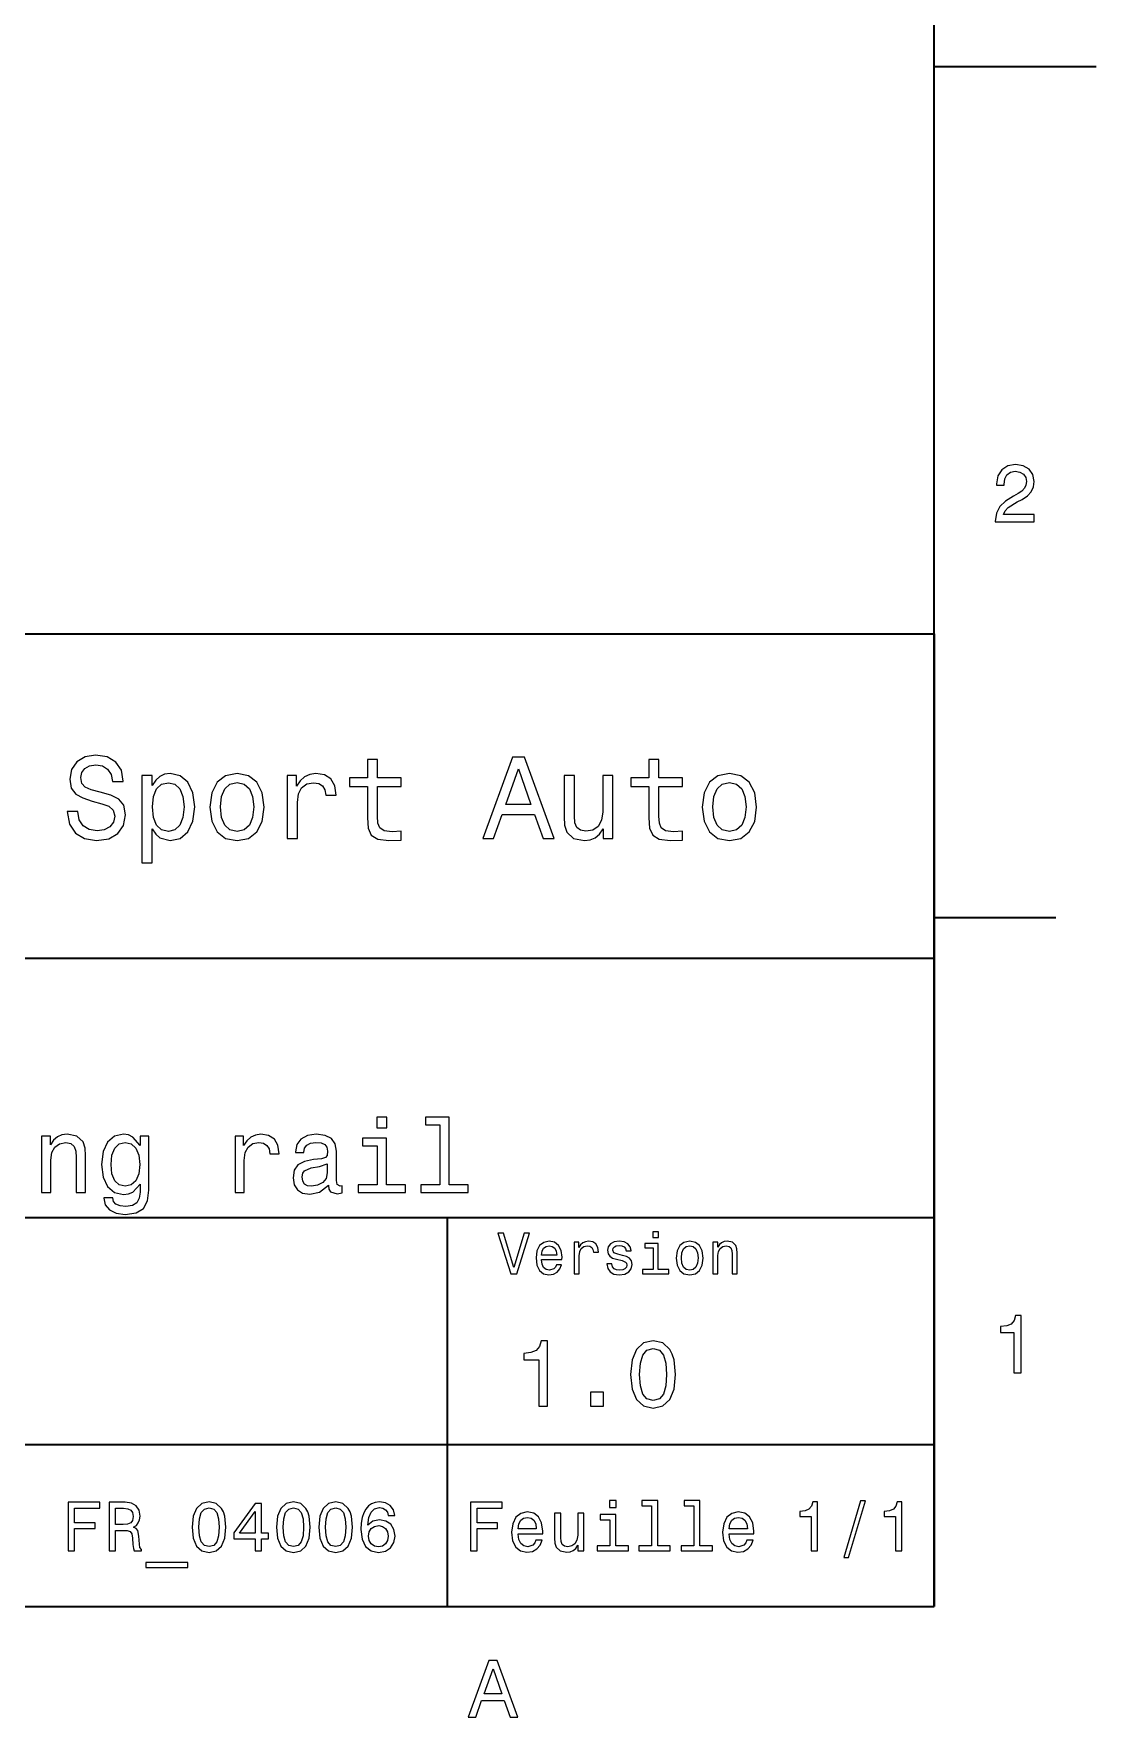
# Model space of a CAD drawing. Extents: x 0 to 297, y 0 to 210.
# Drawn here: x 231.5 to 297, y 3.2 to 107 of the extents above; entities that cross this region are included whole.
import ezdxf

# ---------------------------------------------------------------- set-up
doc = ezdxf.new("R2010")
doc.units = 0

msp = doc.modelspace()

# ---------------------------------------------------------------- linework, layer by layer
at = {"color": 7, "lineweight": 35}
for p, q in [((287, 10), (287, 200)), ((97, 70), (287, 70)), ((287, 70), (287, 10)), ((162, 50), (287, 50)), ((162, 34), (287, 34)), ((257, 10), (257, 34)), ((162, 20), (287, 20)), ((10, 10), (287, 10)), ((97, 10), (287, 10))]:
    msp.add_line(p, q, dxfattribs=at)
at = {"color": 7, "lineweight": 35, "ltscale": 0.25}
msp.add_line((287, 105), (297, 105), dxfattribs=at)
at = {"color": 7, "lineweight": 35, "ltscale": 0.1875}
msp.add_line((287, 52.5), (294.5, 52.5), dxfattribs=at)
at = {"color": 7, "lineweight": 13}
for points in [[(290.76947, 76.916786), (293.175079, 76.916786), (293.175079, 77.350502), (291.273773, 77.350502), (291.3797, 77.587532), (291.561249, 77.784218), (292.121033, 78.142288), (292.418579, 78.293587), (292.751434, 78.510445), (292.988464, 78.762604), (293.124634, 79.060158), (293.175079, 79.398056), (293.089355, 79.821686), (292.852325, 80.154541), (292.489197, 80.366356), (292.020172, 80.442001), (291.536041, 80.35627), (291.167877, 80.119232), (290.930847, 79.740997), (290.850159, 79.241714), (290.850159, 79.171112), (291.309082, 79.171112), (291.309082, 79.211456), (291.354462, 79.554398), (291.490631, 79.806557), (291.707489, 79.967941), (291.994965, 80.023415), (292.287476, 79.972984), (292.504333, 79.846901), (292.645538, 79.650215), (292.695984, 79.403099), (292.660675, 79.171112), (292.56485, 78.974426), (292.403473, 78.802956), (292.181549, 78.651657), (291.884003, 78.490273), (291.389771, 78.177589), (291.041779, 77.844742), (290.835022, 77.441284), (290.76947, 76.931915)], [(234.20462, 59.030979), (233.548996, 59.030979), (233.693085, 58.267288), (234.053314, 57.70533), (234.608078, 57.366714), (235.357361, 57.244236), (236.099426, 57.359509), (236.654175, 57.67651), (237.007202, 58.17363), (237.136902, 58.82925), (237.028824, 59.420029), (236.726227, 59.801872), (236.236313, 60.054031), (235.580704, 60.241352), (235.018738, 60.378242), (234.651306, 60.536743), (234.442368, 60.767288), (234.377533, 61.127522), (234.442368, 61.451729), (234.629684, 61.696686), (234.917877, 61.862389), (235.314133, 61.920029), (235.71759, 61.84798), (236.034592, 61.653458), (236.24353, 61.32925), (236.344391, 60.889767), (237, 60.889767), (237, 60.904179), (236.884735, 61.581409), (236.546112, 62.085732), (236.01297, 62.402737), (235.292511, 62.510807), (234.644104, 62.402737), (234.139771, 62.100143), (233.815567, 61.631844), (233.700287, 61.026657), (233.793961, 60.486309), (234.067734, 60.118874), (234.5, 59.873917), (235.09079, 59.6866), (235.674362, 59.520893), (236.113831, 59.362389), (236.380402, 59.131844), (236.47406, 58.757202), (236.387619, 58.375359), (236.164276, 58.087173), (235.825653, 57.907059), (235.386169, 57.849422), (234.896255, 57.928673), (234.521622, 58.159222), (234.283875, 58.533859)], [(259.175781, 57.381123), (259.838623, 57.381123), (260.364563, 58.850864), (262.360229, 58.850864), (262.886169, 57.381123), (263.563416, 57.381123), (261.733429, 62.388329), (260.998566, 62.388329)], [(238.786743, 60.652016), (238.786743, 61.25), (238.15274, 61.25), (238.15274, 55.882565), (238.786743, 55.882565), (238.786743, 57.971901), (239.010101, 57.633286), (239.262253, 57.409943), (239.896271, 57.244236), (240.50145, 57.381123), (240.976959, 57.791786), (241.286743, 58.440201), (241.402023, 59.319164), (241.286743, 60.190922), (240.976959, 60.839336), (240.50145, 61.242794), (239.896271, 61.386887), (239.550446, 61.343658), (239.255051, 61.206772), (239.002899, 60.976223)], [(242.338623, 59.311958), (242.453888, 58.432995), (242.785309, 57.78458), (243.311249, 57.381123), (244.017303, 57.244236), (244.716141, 57.381123), (245.242081, 57.777374), (245.573486, 58.425793), (245.695969, 59.311958), (245.573486, 60.190922), (245.242081, 60.846542), (244.716141, 61.242794), (244.017303, 61.386887), (243.311249, 61.242794), (242.785309, 60.839336), (242.453888, 60.190922)], [(247.100861, 57.381123), (247.734863, 57.381123), (247.734863, 59.592937), (247.799713, 60.12608), (247.994232, 60.507923), (248.311249, 60.738472), (248.736313, 60.817722), (249.053314, 60.767288), (249.291077, 60.623199), (249.435165, 60.378242), (249.485596, 60.046829), (250.126801, 60.046829), (250.040344, 60.630402), (249.802597, 61.048271), (249.406342, 61.30043), (248.865997, 61.386887), (248.498566, 61.32925), (248.181549, 61.185158), (247.900574, 60.940201), (247.677246, 60.608788), (247.677246, 61.25), (247.100861, 61.25)], [(252.05043, 60.579971), (252.05043, 58.64193), (252.093658, 58.015129), (252.29538, 57.582851), (252.698853, 57.330688), (253.383286, 57.244236), (254.132568, 57.280258), (254.132568, 57.827808), (253.585022, 57.78458), (253.087891, 57.842216), (252.82132, 58.022331), (252.706055, 58.324928), (252.684448, 58.75), (252.684448, 60.579971), (254.132568, 60.579971), (254.132568, 61.120316), (252.684448, 61.120316), (252.684448, 62.251438), (252.05043, 62.251438), (252.05043, 61.120316), (250.955322, 61.120316), (250.955322, 60.579971)], [(260.595093, 59.463257), (261.365997, 61.667866), (262.136902, 59.463257)], [(269.399109, 60.579971), (269.399109, 58.64193), (269.442352, 58.015129), (269.644073, 57.582851), (270.047546, 57.330688), (270.731995, 57.244236), (271.481262, 57.280258), (271.481262, 57.827808), (270.933716, 57.78458), (270.436584, 57.842216), (270.170013, 58.022331), (270.054749, 58.324928), (270.033142, 58.75), (270.033142, 60.579971), (271.481262, 60.579971), (271.481262, 61.120316), (270.033142, 61.120316), (270.033142, 62.251438), (269.399109, 62.251438), (269.399109, 61.120316), (268.304016, 61.120316), (268.304016, 60.579971)], [(272.698853, 59.311958), (272.814117, 58.432995), (273.145508, 57.78458), (273.671448, 57.381123), (274.377502, 57.244236), (275.076355, 57.381123), (275.602295, 57.777374), (275.933716, 58.425793), (276.056183, 59.311958), (275.933716, 60.190922), (275.602295, 60.846542), (275.076355, 61.242794), (274.377502, 61.386887), (273.671448, 61.242794), (273.145508, 60.839336), (272.814117, 60.190922)], [(239.788193, 57.8134), (239.363129, 57.907059), (239.053314, 58.195244), (238.858795, 58.663544), (238.793945, 59.319164), (238.858795, 59.967579), (239.053314, 60.435879), (239.363129, 60.716858), (239.788193, 60.817722), (240.177246, 60.716858), (240.48703, 60.428673), (240.681564, 59.960373), (240.753601, 59.319164), (240.681564, 58.67075), (240.48703, 58.195244), (240.177246, 57.907059)], [(242.98703, 59.319164), (243.05188, 59.967579), (243.253601, 60.435879), (243.57782, 60.72406), (244.017303, 60.824928), (244.449585, 60.72406), (244.773773, 60.443081), (244.97551, 59.967579), (245.047546, 59.319164), (244.97551, 58.663544), (244.773773, 58.188038), (244.449585, 57.899853), (244.017303, 57.806194), (243.57782, 57.899853), (243.253601, 58.188038), (243.05188, 58.663544)], [(267.194519, 61.25), (266.560516, 61.25), (266.560516, 59.016571), (266.488464, 58.497837), (266.279541, 58.123196), (265.955322, 57.892651), (265.530243, 57.820602), (265.19165, 57.878242), (264.975494, 58.051151), (264.853027, 58.346542), (264.824219, 58.764408), (264.824219, 61.25), (264.190186, 61.25), (264.190186, 58.706772), (264.211792, 58.195244), (264.348694, 57.770172), (264.766571, 57.381123), (265.436584, 57.244236), (265.796814, 57.294666), (266.106628, 57.424351), (266.373199, 57.647694), (266.589325, 57.971901), (266.589325, 57.381123), (267.194519, 57.381123)], [(273.34726, 59.319164), (273.412109, 59.967579), (273.613831, 60.435879), (273.938019, 60.72406), (274.377502, 60.824928), (274.809784, 60.72406), (275.134003, 60.443081), (275.335724, 59.967579), (275.407776, 59.319164), (275.335724, 58.663544), (275.134003, 58.188038), (274.809784, 57.899853), (274.377502, 57.806194), (273.938019, 57.899853), (273.613831, 58.188038), (273.412109, 58.663544)], [(253.245667, 40.185879), (252.642639, 40.185879), (252.642639, 39.537464), (253.245667, 39.537464)], [(256.520172, 39.706051), (256.520172, 36.010086), (255.346527, 36.010086), (255.346527, 35.530258), (258.257935, 35.530258), (258.257935, 36.010086), (257.090759, 36.010086), (257.090759, 40.185879), (255.625351, 40.185879), (255.625351, 39.706051)], [(231.964691, 35.530258), (232.535294, 35.530258), (232.535294, 37.540344), (232.593658, 38.000721), (232.781693, 38.337894), (233.073486, 38.545387), (233.462524, 38.623199), (233.773773, 38.558357), (233.968292, 38.383286), (234.065552, 38.091499), (234.097977, 37.70245), (234.097977, 35.530258), (234.668579, 35.530258), (234.668579, 37.819164), (234.642639, 38.279537), (234.52594, 38.662102), (234.143372, 39.012245), (233.546829, 39.135445), (233.216125, 39.090057), (232.937317, 38.966858), (232.697403, 38.759365), (232.509369, 38.480545), (232.509369, 39.012245), (231.964691, 39.012245)], [(238.578522, 35.685879), (238.578522, 39.012245), (238.033859, 39.012245), (238.033859, 38.448124), (237.586456, 38.960373), (237.314117, 39.090057), (237.009369, 39.135445), (236.458206, 39.005764), (236.030258, 38.642651), (235.751434, 38.059078), (235.654175, 37.274494), (235.751434, 36.483429), (236.030258, 35.899857), (236.458206, 35.530258), (237.009369, 35.407059), (237.320602, 35.45245), (237.579971, 35.569164), (238.033859, 36.061958), (238.033859, 35.569164), (237.981979, 35.180115), (237.839325, 34.901295), (237.567001, 34.739193), (237.158493, 34.680836), (236.801865, 34.719738), (236.548981, 34.817001), (236.399841, 34.985588), (236.354462, 35.212536), (235.803314, 35.212536), (235.803314, 35.1866), (235.887604, 34.771614), (236.146973, 34.460373), (236.561951, 34.259365), (237.126068, 34.188038), (237.80043, 34.285301), (238.247833, 34.557636), (238.500717, 35.030979)], [(236.244232, 37.274494), (236.302582, 37.851585), (236.477661, 38.279537), (236.75, 38.532421), (237.113098, 38.623199), (237.495667, 38.532421), (237.780975, 38.279537), (237.956055, 37.851585), (238.020889, 37.274494), (237.956055, 36.684437), (237.780975, 36.262966), (237.495667, 36.003601), (237.113098, 35.919308), (236.75, 36.003601), (236.477661, 36.262966), (236.302582, 36.690922)], [(243.889038, 35.530258), (244.459656, 35.530258), (244.459656, 37.520893), (244.518005, 38.000721), (244.693085, 38.344379), (244.978378, 38.551872), (245.360947, 38.623199), (245.64624, 38.577808), (245.860229, 38.448124), (245.989899, 38.227665), (246.035294, 37.929394), (246.612381, 37.929394), (246.534576, 38.454609), (246.320602, 38.830692), (245.963974, 39.057636), (245.477661, 39.135445), (245.146973, 39.083572), (244.861664, 38.953888), (244.60878, 38.733429), (244.407776, 38.435158), (244.407776, 39.012245), (243.889038, 39.012245)], [(249.646973, 35.98415), (249.646973, 35.964695), (249.679382, 35.744236), (249.776642, 35.588615), (250.18515, 35.465416), (250.502869, 35.517288), (250.502869, 35.958214), (250.366699, 35.938759), (250.18515, 36.023052), (250.152725, 36.282421), (250.152725, 38.085014), (250.074921, 38.545387), (249.847977, 38.869595), (249.452438, 39.064121), (248.894806, 39.135445), (248.350128, 39.057636), (247.94812, 38.837173), (247.695236, 38.493515), (247.610947, 38.039623), (247.610947, 38.000721), (248.123199, 38.000721), (248.168579, 38.273052), (248.311234, 38.467579), (248.544662, 38.584293), (248.875351, 38.629681), (249.193085, 38.59726), (249.420013, 38.5), (249.556183, 38.331409), (249.601578, 38.09798), (249.575638, 37.825645), (249.471893, 37.68948), (249.212524, 37.624638), (248.726227, 37.572765), (248.168579, 37.456051), (247.773041, 37.248558), (247.539612, 36.924351), (247.468292, 36.444523), (247.533142, 36.016571), (247.734146, 35.698845), (248.05835, 35.497837), (248.505753, 35.426514), (249.10878, 35.562679)], [(253.226227, 36.010086), (253.226227, 38.895531), (251.760803, 38.895531), (251.760803, 38.409222), (252.655609, 38.409222), (252.655609, 36.010086), (251.488464, 36.010086), (251.488464, 35.530258), (254.406342, 35.530258), (254.406342, 36.010086)], [(249.582123, 36.749279), (249.504318, 36.412102), (249.296814, 36.152737), (248.98558, 35.98415), (248.603027, 35.925793), (248.356628, 35.958214), (248.181549, 36.061958), (248.07132, 36.243515), (248.038895, 36.496395), (248.064835, 36.723343), (248.168579, 36.885445), (248.583557, 37.067001), (249.10878, 37.14481), (249.582123, 37.30043)], [(261.71109, 33.03458), (261.08429, 30.905619), (260.439484, 33.03458), (260.09726, 33.03458), (260.904175, 30.530979), (261.264404, 30.530979), (262.053314, 33.03458)], [(262.784576, 31.40634), (264.052582, 31.40634), (264.056183, 31.554033), (263.998566, 31.9683), (263.840057, 32.278099), (263.587891, 32.465416), (263.252869, 32.533859), (262.925079, 32.461815), (262.672913, 32.260086), (262.510803, 31.932276), (262.453156, 31.5), (262.507202, 31.056915), (262.669312, 30.732708), (262.917877, 30.530979), (263.242065, 30.462536), (263.523041, 30.509365), (263.753601, 30.631844), (263.922913, 30.826368), (264.020172, 31.085733), (263.706787, 31.085733), (263.641937, 30.941643), (263.548279, 30.833572), (263.281708, 30.747118), (263.076355, 30.786743), (262.921478, 30.912823), (262.820618, 31.118155), (262.784576, 31.395533)], [(262.784576, 31.672911), (262.824219, 31.921469), (262.921478, 32.105186), (263.069153, 32.216858), (263.263702, 32.256485), (263.45462, 32.216858), (263.602295, 32.105186), (263.692352, 31.921469), (263.724792, 31.672911)], [(264.794678, 30.530979), (265.111664, 30.530979), (265.111664, 31.636887), (265.144104, 31.903458), (265.241364, 32.094379), (265.399841, 32.209652), (265.612396, 32.249279), (265.770905, 32.224064), (265.889771, 32.152016), (265.961823, 32.029537), (265.98703, 31.863832), (266.307648, 31.863832), (266.264404, 32.155621), (266.145538, 32.364552), (265.947418, 32.490635), (265.677246, 32.533859), (265.49353, 32.505043), (265.335022, 32.432995), (265.194519, 32.310516), (265.082855, 32.144814), (265.082855, 32.465416), (264.794678, 32.465416)], [(267.791779, 31.658501), (267.485596, 31.730547), (267.258636, 31.8134), (267.182983, 31.982708), (267.20462, 32.101585), (267.280273, 32.188038), (267.40274, 32.242073), (267.579254, 32.263687), (267.748566, 32.242073), (267.881836, 32.177231), (267.968292, 32.079971), (268.004333, 31.950287), (268.314117, 31.950287), (268.314117, 31.957493), (268.260101, 32.191643), (268.112396, 32.375359), (267.881836, 32.490635), (267.579254, 32.533859), (267.273041, 32.490635), (267.049713, 32.371758), (266.90921, 32.195244), (266.865997, 31.971901), (266.898407, 31.755764), (266.999268, 31.604465), (267.164978, 31.496397), (267.406342, 31.420748), (267.759369, 31.334293), (267.975494, 31.244236), (268.033142, 31.17219), (268.054749, 31.064121), (268.022339, 30.930836), (267.935883, 30.829971), (267.79538, 30.765129), (267.608063, 30.743515), (267.409943, 30.765129), (267.265839, 30.840778), (267.168579, 30.963255), (267.128967, 31.132565), (266.822754, 31.132565), (266.873199, 30.844379), (267.020905, 30.635447), (267.255035, 30.509365), (267.579254, 30.462536), (267.917877, 30.509365), (268.166412, 30.635447), (268.317719, 30.837175), (268.371765, 31.100143), (268.332123, 31.327089), (268.220459, 31.481987), (268.036743, 31.582851)], [(269.981995, 30.79755), (269.981995, 32.400574), (269.167877, 32.400574), (269.167877, 32.130402), (269.664978, 32.130402), (269.664978, 30.79755), (269.016571, 30.79755), (269.016571, 30.530979), (270.637604, 30.530979), (270.637604, 30.79755)], [(269.992798, 33.117435), (269.657776, 33.117435), (269.657776, 32.757202), (269.992798, 32.757202)], [(271.087891, 31.496397), (271.145538, 31.056915), (271.311249, 30.732708), (271.574219, 30.530979), (271.927246, 30.462536), (272.276672, 30.530979), (272.539612, 30.729107), (272.705322, 31.053314), (272.766571, 31.496397), (272.705322, 31.935879), (272.539612, 32.263687), (272.276672, 32.461815), (271.927246, 32.533859), (271.574219, 32.461815), (271.311249, 32.260086), (271.145538, 31.935879)], [(271.412109, 31.5), (271.444519, 31.824207), (271.54538, 32.058357), (271.707489, 32.20245), (271.927246, 32.25288), (272.143372, 32.20245), (272.305481, 32.061958), (272.406342, 31.824207), (272.442352, 31.5), (272.406342, 31.17219), (272.305481, 30.934437), (272.143372, 30.790344), (271.927246, 30.743515), (271.707489, 30.790344), (271.54538, 30.934437), (271.444519, 31.17219)], [(273.350159, 30.530979), (273.667145, 30.530979), (273.667145, 31.647694), (273.699554, 31.903458), (273.804047, 32.090778), (273.966125, 32.206051), (274.182281, 32.249279), (274.355194, 32.213257), (274.463257, 32.115993), (274.517303, 31.95389), (274.535309, 31.737751), (274.535309, 30.530979), (274.852295, 30.530979), (274.852295, 31.802593), (274.837891, 32.058357), (274.773041, 32.270893), (274.560516, 32.465416), (274.229095, 32.533859), (274.04538, 32.508644), (273.890503, 32.440201), (273.757202, 32.324928), (273.65274, 32.170029), (273.65274, 32.465416), (273.350159, 32.465416)], [(291.909241, 24.416786), (292.368164, 24.416786), (292.368164, 27.942001), (292.025208, 27.942001), (291.934448, 27.634365), (291.752899, 27.427593), (291.475525, 27.306557), (291.092224, 27.266211), (291.092224, 26.90814), (291.909241, 26.90814)], [(262.631134, 22.360231), (263.155609, 22.360231), (263.155609, 26.38905), (262.763702, 26.38905), (262.659943, 26.037464), (262.452454, 25.801153), (262.135437, 25.662825), (261.697418, 25.616714), (261.697418, 25.207493), (262.631134, 25.207493)], [(268.285309, 24.314121), (268.371765, 23.409224), (268.642639, 22.763689), (269.074921, 22.371759), (269.674347, 22.244957), (270.268005, 22.371759), (270.700287, 22.763689), (270.965424, 23.409224), (271.057648, 24.314121), (270.965424, 25.213257), (270.855896, 25.570606), (270.700287, 25.864553), (270.268005, 26.256485), (269.674347, 26.38905), (269.074921, 26.256485), (268.642639, 25.858791), (268.371765, 25.213257)], [(268.838623, 24.314121), (268.884735, 25.011528), (269.028809, 25.51297), (269.288177, 25.806917), (269.674347, 25.910664), (270.054749, 25.806917), (270.314117, 25.51297), (270.458221, 25.011528), (270.504333, 24.314121), (270.458221, 23.610952), (270.314117, 23.10951), (270.054749, 22.815563), (269.674347, 22.717581), (269.288177, 22.815563), (269.028809, 23.10951), (268.884735, 23.610952)], [(265.806915, 22.360231), (266.602295, 22.360231), (266.602295, 23.219021), (265.806915, 23.219021)], [(233.596527, 13.428675), (233.99855, 13.428675), (233.99855, 14.807637), (235.260803, 14.807637), (235.260803, 15.166427), (233.99855, 15.166427), (233.99855, 16.065563), (235.55043, 16.065563), (235.55043, 16.428675), (233.596527, 16.428675)], [(236.121033, 13.428675), (236.523041, 13.428675), (236.523041, 14.695246), (236.933716, 14.695246), (237.236298, 14.682277), (237.426514, 14.621758), (237.530258, 14.479107), (237.573486, 14.224064), (237.595093, 13.835014), (237.621033, 13.579971), (237.672897, 13.428675), (238.126801, 13.428675), (238.126801, 13.510807), (238.027374, 13.631845), (237.992783, 13.856628), (237.962524, 14.340778), (237.889038, 14.699568), (237.789612, 14.81196), (237.634003, 14.894093), (237.806915, 15.002162), (237.927948, 15.153459), (238.005753, 15.34366), (238.031693, 15.572767), (237.971176, 15.93588), (237.798264, 16.208214), (237.512955, 16.372478), (237.123917, 16.428675), (236.121033, 16.428675)], [(237.01152, 16.061239), (237.275208, 16.035303), (237.46109, 15.953171), (237.577805, 15.801874), (237.616714, 15.564121), (237.573486, 15.313401), (237.456772, 15.162104), (237.257919, 15.084294), (236.98558, 15.06268), (236.523041, 15.06268), (236.523041, 16.061239)], [(241.247833, 14.894093), (241.312668, 14.215418), (241.515839, 13.731268), (241.840057, 13.43732), (242.289612, 13.342219), (242.734863, 13.43732), (243.059067, 13.731268), (243.257919, 14.215418), (243.327087, 14.894093), (243.257919, 15.568444), (243.175781, 15.836456), (243.059067, 16.056917), (242.734863, 16.350864), (242.289612, 16.450289), (241.840057, 16.350864), (241.515839, 16.052593), (241.312668, 15.568444)], [(241.662811, 14.894093), (241.697403, 15.417148), (241.805466, 15.793228), (242, 16.013689), (242.289612, 16.091499), (242.574921, 16.013689), (242.76944, 15.793228), (242.877518, 15.417148), (242.912094, 14.894093), (242.877518, 14.366715), (242.76944, 13.990634), (242.574921, 13.770173), (242.289612, 13.696686), (242, 13.770173), (241.805466, 13.990634), (241.697403, 14.366715)], [(245.129669, 13.428675), (245.518723, 13.428675), (245.518723, 14.172191), (245.946686, 14.172191), (245.946686, 14.518012), (245.518723, 14.518012), (245.518723, 16.363834), (245.125351, 16.363834), (243.811234, 14.552594), (243.811234, 14.172191), (245.129669, 14.172191)], [(244.174347, 14.518012), (245.129669, 15.862392), (245.129669, 14.518012)], [(246.452438, 14.894093), (246.517288, 14.215418), (246.720459, 13.731268), (247.044662, 13.43732), (247.494232, 13.342219), (247.939468, 13.43732), (248.263687, 13.731268), (248.462524, 14.215418), (248.531693, 14.894093), (248.462524, 15.568444), (248.380402, 15.836456), (248.263687, 16.056917), (247.939468, 16.350864), (247.494232, 16.450289), (247.044662, 16.350864), (246.720459, 16.052593), (246.517288, 15.568444)], [(246.867432, 14.894093), (246.902008, 15.417148), (247.010086, 15.793228), (247.204605, 16.013689), (247.494232, 16.091499), (247.779526, 16.013689), (247.97406, 15.793228), (248.082123, 15.417148), (248.116714, 14.894093), (248.082123, 14.366715), (247.97406, 13.990634), (247.779526, 13.770173), (247.494232, 13.696686), (247.204605, 13.770173), (247.010086, 13.990634), (246.902008, 14.366715)], [(249.054749, 14.894093), (249.119583, 14.215418), (249.322754, 13.731268), (249.646973, 13.43732), (250.096527, 13.342219), (250.541779, 13.43732), (250.865982, 13.731268), (251.064835, 14.215418), (251.134003, 14.894093), (251.064835, 15.568444), (250.982697, 15.836456), (250.865982, 16.056917), (250.541779, 16.350864), (250.096527, 16.450289), (249.646973, 16.350864), (249.322754, 16.052593), (249.119583, 15.568444)], [(249.469727, 14.894093), (249.504318, 15.417148), (249.612381, 15.793228), (249.806915, 16.013689), (250.096527, 16.091499), (250.381836, 16.013689), (250.576355, 15.793228), (250.684433, 15.417148), (250.719009, 14.894093), (250.684433, 14.366715), (250.576355, 13.990634), (250.381836, 13.770173), (250.096527, 13.696686), (249.806915, 13.770173), (249.612381, 13.990634), (249.504318, 14.366715)], [(253.736298, 15.620317), (253.654175, 15.970462), (253.463974, 16.229828), (253.170029, 16.394093), (252.789612, 16.450289), (252.534576, 16.420029), (252.314117, 16.337896), (252.119598, 16.203892), (251.955322, 16.013689), (251.825638, 15.775937), (251.730545, 15.486312), (251.670029, 15.144814), (251.652725, 14.760087), (251.721893, 14.146254), (251.933716, 13.701009), (252.275208, 13.432998), (252.742065, 13.342219), (253.161377, 13.42003), (253.481262, 13.623199), (253.688751, 13.943084), (253.762238, 14.349424), (253.688751, 14.760087), (253.489899, 15.075649), (253.182983, 15.274496), (252.802582, 15.34366), (252.391922, 15.257205), (252.085007, 15.010807), (252.149841, 15.486312), (252.288177, 15.82781), (252.5, 16.030981), (252.793945, 16.100145), (253.010086, 16.065563), (253.174347, 15.974785), (253.28241, 15.823487), (253.338608, 15.620317)], [(258.414978, 13.428675), (258.817017, 13.428675), (258.817017, 14.807637), (260.079254, 14.807637), (260.079254, 15.166427), (258.817017, 15.166427), (258.817017, 16.065563), (260.368866, 16.065563), (260.368866, 16.428675), (258.414978, 16.428675)], [(261.341492, 14.479107), (262.863098, 14.479107), (262.867432, 14.656341), (262.798279, 15.153459), (262.608063, 15.525217), (262.305481, 15.75), (261.903473, 15.832133), (261.510101, 15.745678), (261.207489, 15.503603), (261.01297, 15.110231), (260.943817, 14.591499), (261.008636, 14.059798), (261.203156, 13.67075), (261.501434, 13.428675), (261.890503, 13.346542), (262.227661, 13.402739), (262.504333, 13.549712), (262.707489, 13.783141), (262.824219, 14.09438), (262.44812, 14.09438), (262.370331, 13.92147), (262.257935, 13.791787), (261.938049, 13.688041), (261.69165, 13.735591), (261.505768, 13.886888), (261.384735, 14.133286), (261.341492, 14.466139)], [(265.400574, 15.75), (265.020172, 15.75), (265.020172, 14.409943), (264.976959, 14.098703), (264.851593, 13.873919), (264.657074, 13.735591), (264.402008, 13.692364), (264.198853, 13.726946), (264.069153, 13.830692), (263.995667, 14.007925), (263.978394, 14.258646), (263.978394, 15.75), (263.597992, 15.75), (263.597992, 14.224064), (263.610962, 13.917148), (263.693085, 13.662104), (263.943817, 13.428675), (264.345825, 13.346542), (264.561951, 13.376801), (264.747833, 13.454611), (264.907776, 13.588617), (265.037476, 13.783141), (265.037476, 13.428675), (265.400574, 13.428675)], [(267.376068, 13.748559), (267.376068, 15.672191), (266.399139, 15.672191), (266.399139, 15.347983), (266.995667, 15.347983), (266.995667, 13.748559), (266.21759, 13.748559), (266.21759, 13.428675), (268.162811, 13.428675), (268.162811, 13.748559)], [(267.389038, 16.532421), (266.98703, 16.532421), (266.98703, 16.100145), (267.389038, 16.100145)], [(269.572052, 16.212536), (269.572052, 13.748559), (268.789612, 13.748559), (268.789612, 13.428675), (270.73056, 13.428675), (270.73056, 13.748559), (269.952454, 13.748559), (269.952454, 16.532421), (268.975494, 16.532421), (268.975494, 16.212536)], [(272.174347, 16.212536), (272.174347, 13.748559), (271.391937, 13.748559), (271.391937, 13.428675), (273.332855, 13.428675), (273.332855, 13.748559), (272.554749, 13.748559), (272.554749, 16.532421), (271.57782, 16.532421), (271.57782, 16.212536)], [(274.353027, 14.479107), (275.874634, 14.479107), (275.878967, 14.656341), (275.809814, 15.153459), (275.619598, 15.525217), (275.317017, 15.75), (274.914978, 15.832133), (274.521606, 15.745678), (274.219025, 15.503603), (274.024506, 15.110231), (273.955322, 14.591499), (274.020172, 14.059798), (274.214691, 13.67075), (274.51297, 13.428675), (274.902008, 13.346542), (275.239197, 13.402739), (275.515839, 13.549712), (275.719025, 13.783141), (275.835724, 14.09438), (275.459656, 14.09438), (275.381836, 13.92147), (275.26944, 13.791787), (274.949554, 13.688041), (274.703186, 13.735591), (274.517303, 13.886888), (274.39624, 14.133286), (274.353027, 14.466139)], [(279.416443, 13.428675), (279.809814, 13.428675), (279.809814, 16.450289), (279.515839, 16.450289), (279.438049, 16.1866), (279.28241, 16.009367), (279.044678, 15.905621), (278.716125, 15.871038), (278.716125, 15.564121), (279.416443, 15.564121)], [(281.42218, 13.026657), (281.720459, 13.026657), (282.766571, 16.510807), (282.463989, 16.510807)], [(284.621033, 13.428675), (285.014404, 13.428675), (285.014404, 16.450289), (284.720459, 16.450289), (284.642639, 16.1866), (284.48703, 16.009367), (284.249268, 15.905621), (283.920746, 15.871038), (283.920746, 15.564121), (284.621033, 15.564121)], [(253.342926, 14.345101), (253.29538, 14.072767), (253.174347, 13.865274), (252.979828, 13.726946), (252.737747, 13.683718), (252.482697, 13.726946), (252.288177, 13.860951), (252.162811, 14.068444), (252.123917, 14.340778), (252.167145, 14.60879), (252.288177, 14.81196), (252.48703, 14.941643), (252.755035, 14.989194), (252.988464, 14.941643), (253.174347, 14.816283), (253.29538, 14.613112)], [(261.341492, 14.798992), (261.389038, 15.097262), (261.505768, 15.317724), (261.682983, 15.45173), (261.916412, 15.49928), (262.145538, 15.45173), (262.322754, 15.317724), (262.430847, 15.097262), (262.469727, 14.798992)], [(274.353027, 14.798992), (274.400574, 15.097262), (274.517303, 15.317724), (274.694519, 15.45173), (274.927948, 15.49928), (275.157074, 15.45173), (275.33429, 15.317724), (275.442352, 15.097262), (275.481262, 14.798992)], [(238.386154, 12.711096), (238.386154, 12.408502), (240.988464, 12.408502), (240.988464, 12.711096)], [(258.266846, 3.166787), (258.730835, 3.166787), (259.098999, 4.195605), (260.495972, 4.195605), (260.864105, 3.166787), (261.338165, 3.166787), (260.05719, 6.67183), (259.542786, 6.67183)], [(259.260376, 4.624279), (259.799988, 6.167507), (260.33963, 4.624279)]]:
    msp.add_lwpolyline(points, close=True, dxfattribs=at)

doc.saveas('drawing.dxf')
